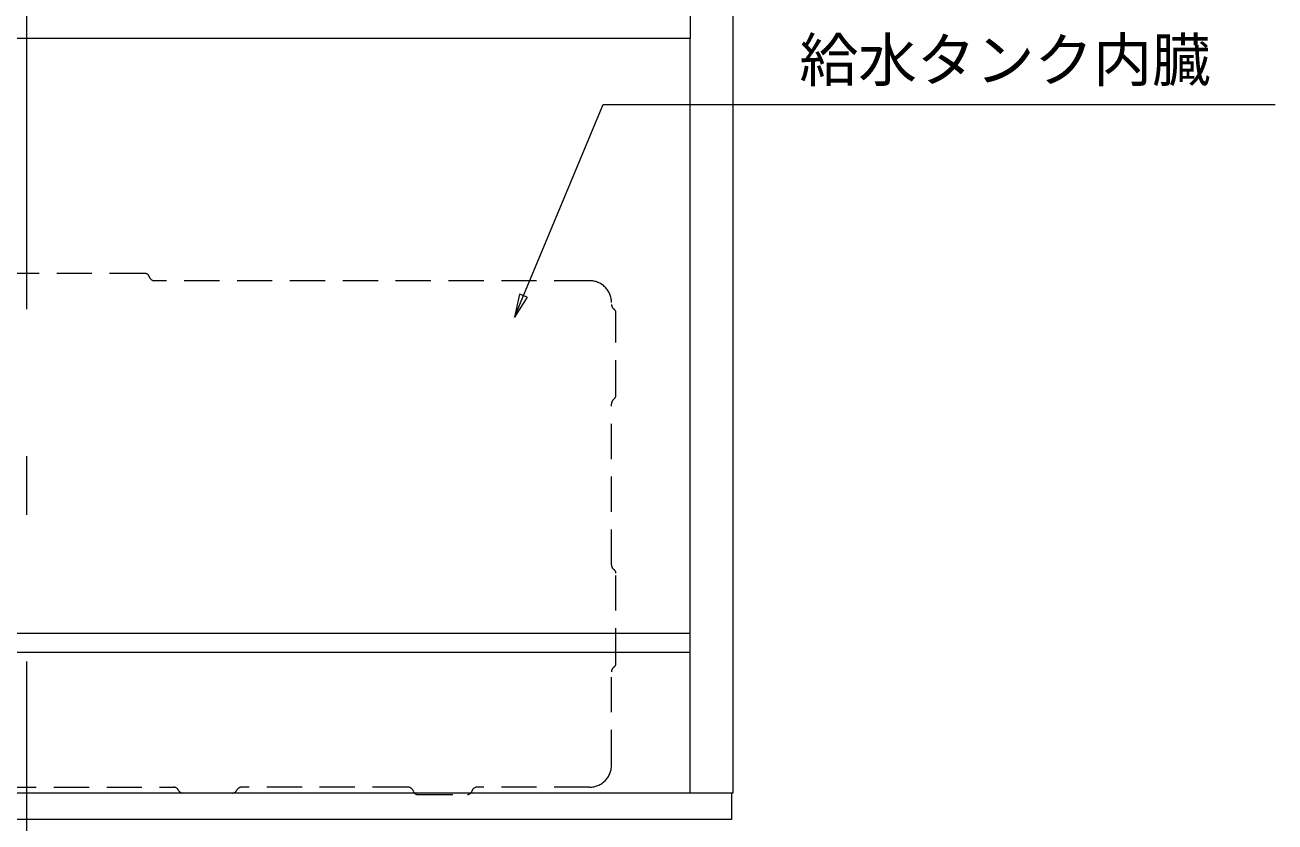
# Model space of a CAD drawing. Units: millimetres, scale not verified. Extents: x -3832 to 3834, y -2728 to 2729.
# Drawn here: x -1750 to -899, y -1504 to -961 of the extents above; entities that cross this region are included whole.
import ezdxf
from ezdxf.enums import TextEntityAlignment as Align

# ---------------------------------------------------------------- set-up
doc = ezdxf.new("R2010")
doc.units = ezdxf.units.MM
doc.header["$LTSCALE"] = 20
doc.linetypes.add('DASHED1', pattern=[1.8, 1.2, -0.6])
doc.linetypes.add('USER5', pattern=[24, 12, -5, 2, -5])
for name, color, linetype, lineweight in [('0-3_2-4', 7, 'Continuous', 18), ('0-4_2-5', 7, 'USER5', 9), ('0-5_2-7', 5, 'Continuous', 18), ('0-7_2-9', 4, 'DASHED1', 5)]:
    doc.layers.add(name, color=color, linetype=linetype, lineweight=lineweight)
doc.styles.add('ＭＳ ゴシック', font='')
doc.styles.get('ＭＳ ゴシック').set_extended_font_data('MS Gothic')

msp = doc.modelspace()

# ---------------------------------------------------------------- linework, layer by layer
at = {"layer": '0-3_2-4'}
for p, q in [((-1296.65, 432.93), (-1296.65, -970.07)), ((-1267.65, 432.93), (-1267.65, -1484.07)), ((-1296.65, -970.07), (-2200.65, -970.07)), ((-1296.65, -1484.07), (-1296.65, -970.07)), ((-2200.65, -1375.07), (-1296.65, -1375.07)), ((-2200.65, -1388.07), (-1296.65, -1388.07)), ((-1268.65, -1484.07), (-1268.65, -1502.07)), ((-1268.65, -1502.07), (-2228.65, -1502.07))]:
    msp.add_line(p, q, dxfattribs=at)
msp.add_lwpolyline([(-1267.65, -1484.07), (-2229.65, -1484.07), (-2229.65, 432.93)], dxfattribs=at)
at = {"layer": '0-4_2-5'}
msp.add_line((-1748.65, 525.5), (-1748.65, -1570.12), dxfattribs=at)
at = {"layer": '0-5_2-7'}
for p, q in [((-1355.9, -1015.14), (-898.57, -1015.14)), ((-1407.74, -1146.38), (-1416.38, -1159.85)), ((-1407.74, -1146.38), (-1412.86, -1144.24))]:
    msp.add_line(p, q, dxfattribs=at)
msp.add_lwpolyline([(-1412.86, -1144.24), (-1416.38, -1159.85), (-1355.9, -1015.14)], dxfattribs=at)
at = {"layer": '0-7_2-9'}
for p, q in [((-1668.04, -1130.07), (-1782.61, -1130.07)), ((-1365.3, -1135.07), (-1661.32, -1135.07)), ((-1347.32, -1213.2), (-1347.32, -1156.94)), ((-1350.32, -1328.57), (-1350.32, -1218.94)), ((-1347.32, -1395.83), (-1347.32, -1334.31)), ((-1350.32, -1465.09), (-1350.32, -1401.57)), ((-1802, -1480.07), (-1648.65, -1480.07)), ((-1489.03, -1480.07), (-1602, -1480.07)), ((-1365.3, -1480.07), (-1441.62, -1480.07)), ((-1608.32, -1484.07), (-1642.32, -1484.07)), ((-1482.32, -1485.07), (-1448.32, -1485.07))]:
    msp.add_line(p, q, dxfattribs=at)
for centre, radius, start, end in [((-1668.03, -1133.07), 3, 16.614, 90.093), ((-1661.32, -1131.07), 4, 196.589, 270.052), ((-1365.3, -1150.04), 14.97, 359.968, 90.032), ((-1346.32, -1151.2), 4, 180.015, 235.163), ((-1350.32, -1156.94), 3, 359.992, 55.147), ((-1346.32, -1218.94), 4, 124.837, 179.985), ((-1350.32, -1213.2), 3, 304.853, 0.009), ((-1346.33, -1328.57), 4, 179.987, 235.171), ((-1350.32, -1334.31), 3, 359.984, 55.156), ((-1346.33, -1401.57), 4, 124.83, 180.022), ((-1350.32, -1395.83), 3, 304.844, 0.017), ((-1365.3, -1465.1), 14.97, 269.968, 0.032), ((-1648.65, -1484.06), 4, 25.335, 89.998), ((-1602, -1484.06), 4, 90.003, 154.666), ((-1489.03, -1484.06), 4, 16.548, 89.999), ((-1441.62, -1484.06), 4, 90, 163.452), ((-1642.33, -1481.07), 3, 205.356, 270.014), ((-1608.32, -1481.07), 3, 269.986, 334.643), ((-1482.33, -1482.07), 3, 196.576, 270.016), ((-1448.32, -1482.07), 3, 269.984, 343.424)]:
    msp.add_arc(centre, radius, start, end, dxfattribs=at)

# ---------------------------------------------------------------- texts
at = {"layer": '0-5_2-7', "color": 7, "style": 'ＭＳ ゴシック'}
msp.add_text('給水タンク内臓', height=29.33, dxfattribs=at).set_placement((-1222.38, -1008.13), align=Align.BOTTOM_LEFT)

doc.saveas('drawing.dxf')
